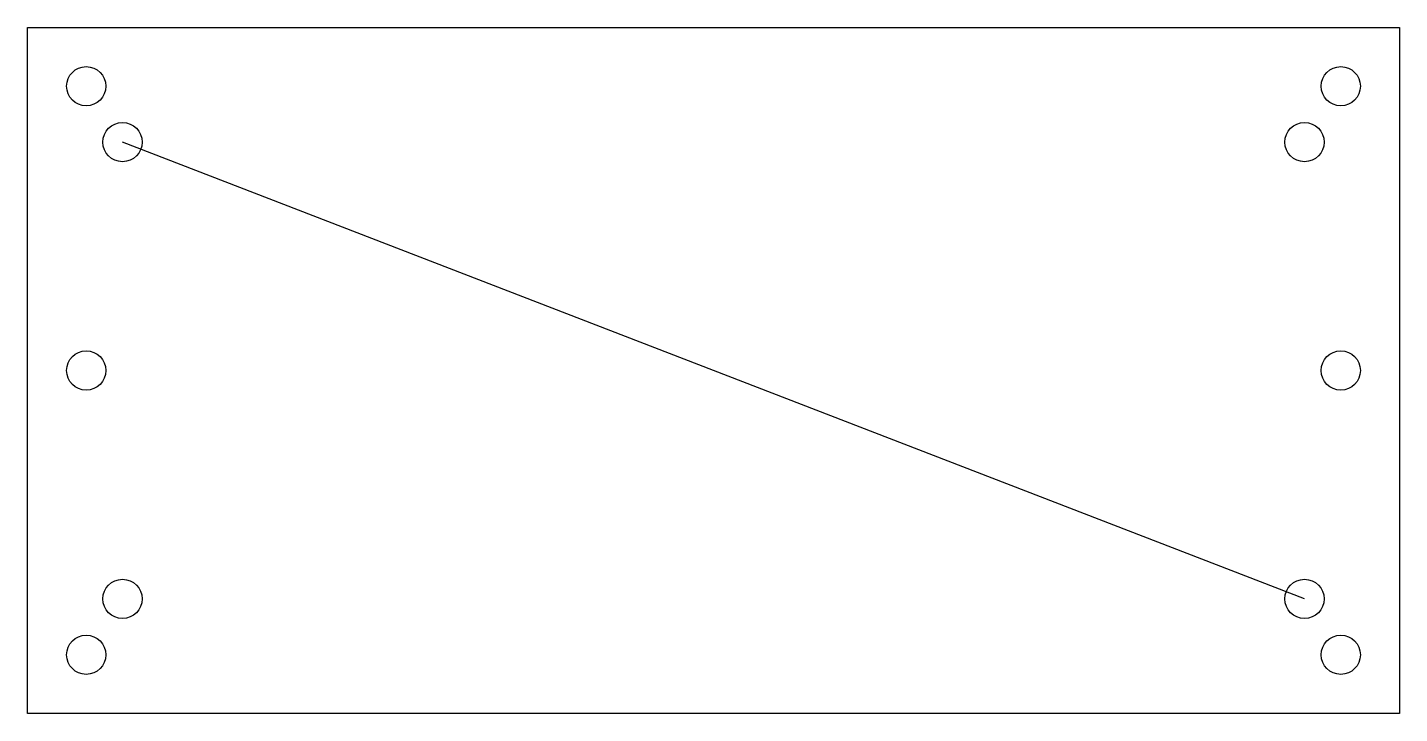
# Model space of a CAD drawing. Header units: millimetres. Extents: x -20 to 120, y -60 to 10.
import ezdxf

# ---------------------------------------------------------------- set-up
doc = ezdxf.new("R2010")
doc.units = ezdxf.units.MM
doc.layers.get('0').update_dxf_attribs({"linetype": 'CONTINUOUS'})

msp = doc.modelspace()

# ---------------------------------------------------------------- linework, layer by layer
for p, q in [((-20, -60), (-20, 10)), ((-20, 10), (120, 10)), ((120, 10), (120, -60)), ((110.3, -48.3), (-10.3, -1.7)), ((120, -60), (-20, -60))]:
    msp.add_line(p, q)
for centre in [(-14, 4), (114, 4), (-10.3, -1.7), (110.3, -1.7), (-14, -25), (114, -25), (-10.3, -48.3), (110.3, -48.3), (-14, -54), (114, -54)]:
    msp.add_circle(centre, 2)

doc.saveas('drawing.dxf')
